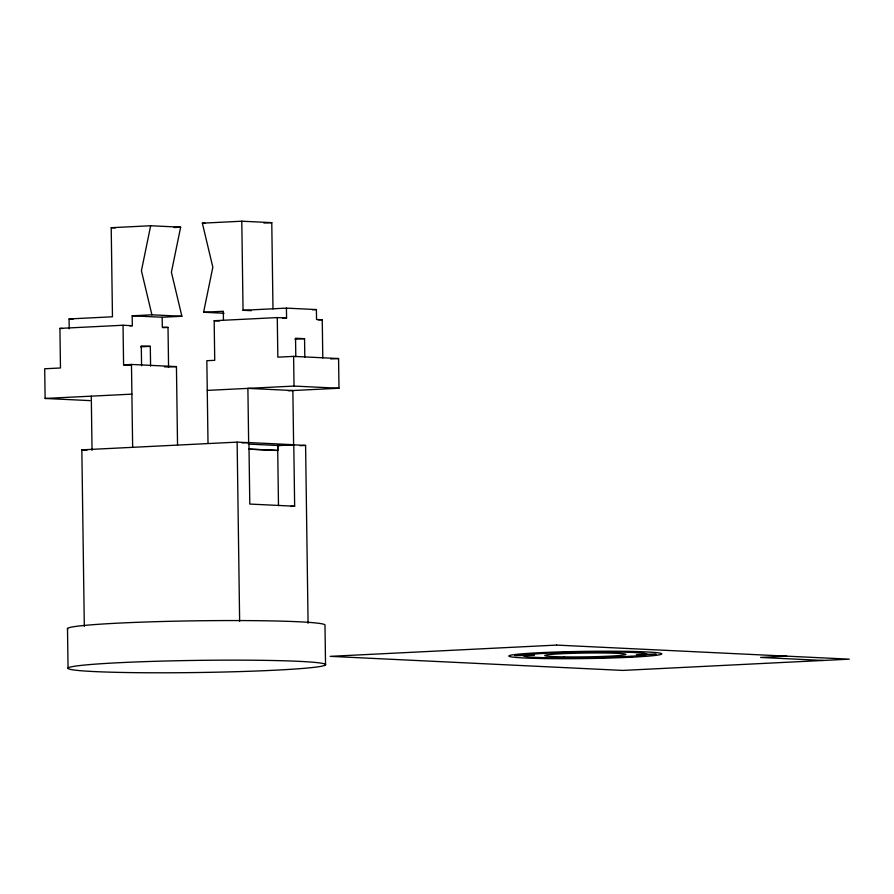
<?xml version="1.0" encoding="UTF-8"?>
<svg xmlns="http://www.w3.org/2000/svg" width="894" height="894" viewBox="0 0 894 894"><rect width="100%" height="100%" fill="white"/><g stroke="black" fill="none" stroke-linecap="round" stroke-linejoin="round"><path stroke-width="1.34" d="M150.661 225.746L141.42 270.77L151.902 314.822L181.884 316.264L171.402 272.212L180.644 227.188L150.661 225.746L111.214 227.702L112.465 316.789L69.073 318.946L69.218 328.836M224.036 313.235L203.597 312.252L212.839 267.217L202.357 223.176L241.793 221.209L271.776 222.651L272.983 308.944M174.062 227.512L180.644 227.188M263.886 223.042L271.776 222.651M129.686 325.829L132.323 325.695L132.178 315.805L151.902 314.822M203.597 312.252L223.321 311.268L223.444 319.929M241.793 221.209L243.045 310.285L286.426 308.128L316.409 309.57L316.543 319.471L322.253 319.739L322.79 358.013M132.178 315.805L162.16 317.247L181.884 316.264M312.341 309.771L316.409 309.57M90.082 400.624L45.113 398.456L44.7 368.764L60.479 367.982L59.92 328.389L123.037 325.248L132.323 325.695M208.011 443.279L206.838 360.707L214.728 360.316L214.169 320.722L277.274 317.582L286.572 318.029L286.426 308.128M282.627 318.219L286.572 318.029M162.753 327.673L168.016 327.416L168.564 367.009L176.442 366.607L177.537 445.123M318.309 319.94L322.253 319.739M140.693 346.827L150.304 346.347L150.583 366.138M294.942 339.15L304.552 338.67L304.809 357.153M123.037 325.248L123.584 364.841L131.474 364.45L176.442 366.607M288.17 390.767L338.994 388.242L338.58 358.55L293.612 356.382L277.833 357.175L277.274 317.582M330.691 358.941L338.58 358.55M45.113 398.456L131.91 394.142M207.252 390.399L294.025 386.074L338.994 388.242M84.315 626.336L81.846 449.85L237.133 442.128L248.945 442.686L249.795 504.06L294.651 506.216L293.791 444.843L277.654 445.648L278.492 505.624M241.883 442.899L248.644 442.564L293.612 444.72L292.863 390.533M293.612 444.72L277.844 445.503L248.286 444.083M300.149 445.681L305.592 445.413L308.072 623.274M277.833 444.821L277.889 450.464L248.588 449.157M290.617 506.417L294.651 506.216M786.664 656.151L760.593 657.448L823.229 660.454M202.357 223.176L205.084 223.299M111.214 227.702L115.304 227.903M243.045 310.285L251.214 310.676M214.169 320.722L219.477 320.98M69.073 318.946L73.163 319.136M168.016 327.416L162.306 327.137L162.16 317.247M304.552 338.67L295.545 338.245L295.802 356.717M59.92 328.389L62.58 328.523M150.304 346.347L141.297 345.911L141.576 365.713M123.584 364.841L130.502 365.177M164.407 366.808L168.553 367.009M292.841 390.533L247.895 388.376L248.644 442.564M293.791 444.843L305.592 445.413M249.605 449.101L277.889 450.464M81.846 449.85L87.098 450.095M325.539 664.868A128.825 6.068 -0.8 0 0 135.989 661.962A128.825 6.068 -0.8 0 0 128.848 672.567A128.825 6.068 -0.8 0 0 325.539 664.868L324.991 625.275A128.825 6.068 -0.8 0 0 193.741 620.849A128.825 6.068 -0.8 0 0 67.754 629.097M293.612 356.382L294.025 386.074M237.133 442.128L239.637 621.375M131.474 364.45L132.647 447.022M91.289 396.165L92.037 450.352M67.497 628.482L68.045 668.064M514.732 655.525L534.21 655.28L514.799 655.492M567.31 658.051L586.788 657.805L567.31 658.051M583.905 652.084L603.394 651.838L583.905 652.084M636.483 654.609L655.972 654.363L636.483 654.609M612.859 656.811L632.27 656.621L612.859 656.811M556.604 645.088L330.154 656.352L622.85 670.422L849.3 659.157L556.604 645.088M552.235 657.861A61.451 2.894 -0.8 0 0 646.72 654.229A61.451 2.894 -0.8 0 0 557.074 652.776A61.451 2.894 -0.8 0 0 552.235 657.861M545.005 658.576A76.471 3.598 -0.8 0 0 661.761 654.006A76.471 3.598 -0.8 0 0 549.251 652.285A76.471 3.598 -0.8 0 0 545.005 658.576M563.935 656.878A40.576 1.911 -0.8 0 0 625.889 654.453A40.576 1.911 -0.8 0 0 566.193 653.536A40.576 1.911 -0.8 0 0 563.935 656.878"/></g></svg>
